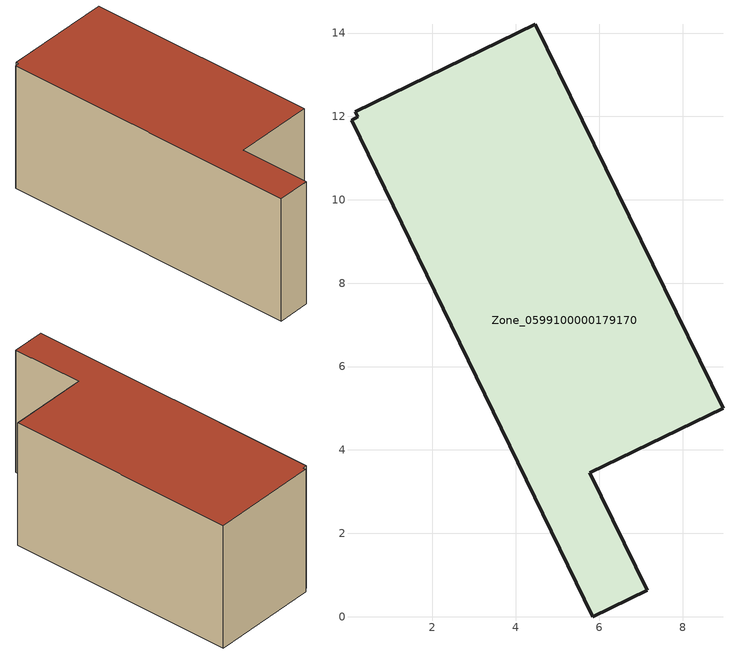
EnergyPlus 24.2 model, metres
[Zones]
Zone_0599100000179170
 floor ground (C_G): 5.78,3.45 7.15,0.64 5.85,0 0.06,11.91 0.21,11.99 0.15,12.11 4.47,14.21 8.97,5.01 z0
 wall outside (C_F): 0.06,11.91 5.85,0 7.15,0.64 5.78,3.45 8.97,5.01 4.47,14.21 0.15,12.11 0.21,11.99 0.06,11.91 z0:5.71
 roof outside (C_R): 4.47,14.21 0.15,12.11 0.21,11.99 0.06,11.91 5.85,0 7.15,0.64 5.78,3.45 8.97,5.01 z5.71
[BUILDING]
Pand.0599100000179170: North Axis=0; Terrain=City; Loads Convergence Tolerance Value=0.04; Temperature Convergence Tolerance Value=0.4; Solar Distribution=FullExterior; Maximum Number of Warmup Days=25; Minimum Number of Warmup Days=1
[Site:Location]
Rotterdam.The.Hague.AP_ZH_NLD Design_Conditions: Latitude=51.96; Longitude=4.45; Time Zone=1; Elevation=-4.5
[SITE:GROUNDTEMPERATURE:BUILDINGSURFACE]
18, 18, 18, 18, 18, 18, 18, 18, 18, 18, 18, 18
[MATERIAL] Thermal Absorptance=0.9; Solar Absorptance=0.7; Visible Absorptance=0.7
Name | Roughness | Thickness | Conductivity | Density | Specific Heat
G.TI.1946-1964 | MediumSmooth | 0.15 | 1 | 540 | 1210
F.TI.1946-1964 | Rough | 0.3 | 0.857143 | 1920 | 840
R.TI.1946-1964 | MediumRough | 0.2 | 0.277778 | 1500 | 1000
[CONSTRUCTION]
C_G: G.TI.1946-1964
C_F: F.TI.1946-1964
C_R: R.TI.1946-1964
[ZONE]
Zone_0599100000179170: Type=1; Multiplier=1; Ceiling Height=Autocalculate; Volume=Autocalculate; Floor Area=autocalculate; Part of Total Floor Area=Yes
[ZONEINFILTRATION:DESIGNFLOWRATE]
Infil_Zone_0599100000179170: Zone or ZoneList or Space or SpaceList=Zone_0599100000179170; Schedule=AlwaysOn; Design Flow Rate Calculation Method=Flow/Area; Flow Rate per Floor Area=0.003; Constant Term Coefficient=1; Temperature Term Coefficient=0; Velocity Term Coefficient=0; Velocity Squared Term Coefficient=0
[HVACTEMPLATE:ZONE:IDEALLOADSAIRSYSTEM]
Zone_0599100000179170: Maximum Heating Supply Air Temperature=50; Minimum Cooling Supply Air Temperature=13; Maximum Heating Supply Air Humidity Ratio=0.0156; Minimum Cooling Supply Air Humidity Ratio=0.0077; Heating Limit=NoLimit; Cooling Limit=NoLimit; Dehumidification Control Type=ConstantSensibleHeatRatio; Cooling Sensible Heat Ratio=0.7; Dehumidification Setpoint=60; Humidification Control Type=None; Humidification Setpoint=30; Outdoor Air Method=None; Outdoor Air Flow Rate per Person=0.00944; Outdoor Air Flow Rate per Zone Floor Area=0; Outdoor Air Flow Rate per Zone=0; Demand Controlled Ventilation Type=None; Outdoor Air Economizer Type=NoEconomizer; Heat Recovery Type=None; Sensible Heat Recovery Effectiveness=0.7; Latent Heat Recovery Effectiveness=0.65
[ZONECONTROL:THERMOSTAT]
ThermostatControl_Zone_0599100000179170: Zone or ZoneList=Zone_0599100000179170; Control Type Schedule=DualSetpointControlType; Control 1=Thermostat_Zone_0599100000179170; Temperature Difference Between Cutout And Setpoint=0
[THERMOSTATSETPOINT:DUALSETPOINT]
Thermostat_Zone_0599100000179170: Heating Setpoint Temperature Schedule=HeatingSetpoint_Zone_0599100000179170; Cooling Setpoint Temperature Schedule=CoolingSetpoint_Zone_0599100000179170
[SCHEDULE:COMPACT]
HeatingSetpoint_Zone_0599100000179170: Through: 12/31, For: AllDays, Until: 24:00, 21
CoolingSetpoint_Zone_0599100000179170: Through: 12/31, For: AllDays, Until: 24:00, 24
DualSetpointControlType: Through: 12/31, For: AllDays, Until: 24:00, 4
AlwaysOn: Through: 12/31, For: AllDays, Until: 24:00, 1
